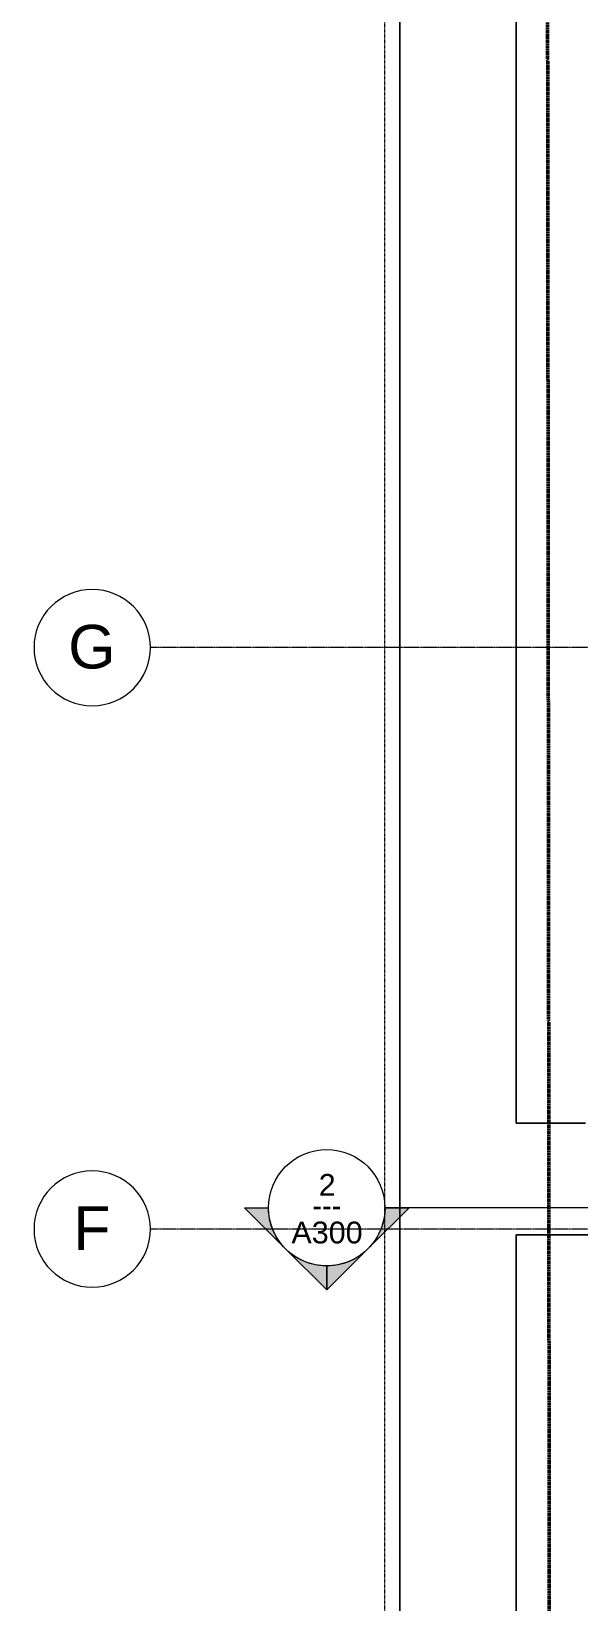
# Model space of a CAD drawing. Header units: inches. Extents: x -4254 to -1719, y 9514 to 12654.
# Drawn here: x -4254 to -3972, y 9975 to 10785 of the extents above; entities that cross this region are included whole.
import ezdxf

# ---------------------------------------------------------------- set-up
doc = ezdxf.new("R2010")
doc.units = ezdxf.units.IN
doc.header["$MEASUREMENT"] = 0
for name, pattern in [('Aligning Line 1_8_', [0.25, 0.125, -0.125]), ('Double Dash 3_8_', [1, 0.375, -0.125, 0.125, -0.125, 0.125, -0.125]), ('Grid Line 1_2_', [0.875, 0.5, -0.125, 0.125, -0.125])]:
    doc.linetypes.add(name, pattern=pattern)
for name, color, linetype, lineweight in [('0-1', 7, 'Continuous', 5), ('C-PROP-LINE', 91, 'Double Dash 3_8_', 50), ('C-TOPO', 7, 'Continuous', 9), ('G-ANNO-SYMB-1', 147, 'Aligning Line 1_8_', 9), ('G-ANNO-SYMB-2', 111, 'Continuous', 9), ('S-GRID-1', 1, 'Grid Line 1_2_', 9), ('S-GRID-IDEN', 1, 'Continuous', 9)]:
    doc.layers.add(name, color=color, linetype=linetype, lineweight=lineweight)
doc.styles.add('Arial', font='arial.ttf', dxfattribs={"height": 11.25})
doc.styles.add('Arial_1', font='arial.ttf', dxfattribs={"height": 22.5})
doc.styles.add('Century Gothic_1', font='ufonts.com_century-gothic.ttf', dxfattribs={"height": 11.25})

# ---------------------------------------------------------------- blocks, each defined once
blk = doc.blocks.new('CTR  - Topography_rvt-1-FLOOR PLAN - ROOF')
at = {"layer": 'C-TOPO'}
for p, q in [((-4064.23, 10627.86), (-4064.23, 10832.08)), ((-4064.23, 10832.08), (-4064.23, 10627.86)), ((-4004.23, 10816.99), (-4004.23, 10711.75)), ((-4004.23, 10711.75), (-4004.23, 10816.99)), ((-4004.23, 10711.75), (-4004.23, 10652.43)), ((-4004.23, 10652.43), (-4004.23, 10711.75)), ((-4004.23, 10652.43), (-4004.23, 10594.89)), ((-4004.23, 10594.89), (-4004.23, 10652.43)), ((-4064.23, 10599.04), (-4064.23, 10627.86)), ((-4064.23, 10627.86), (-4064.23, 10599.04)), ((-4064.23, 10571.08), (-4064.23, 10599.04)), ((-4064.23, 10599.04), (-4064.23, 10571.08)), ((-4004.23, 10594.89), (-4004.23, 10531.34)), ((-4004.23, 10531.34), (-4004.23, 10594.89)), ((-4064.23, 10540.2), (-4064.23, 10571.08)), ((-4064.23, 10571.08), (-4064.23, 10540.2)), ((-4064.23, 10515.41), (-4064.23, 10540.2)), ((-4064.23, 10540.2), (-4064.23, 10515.41)), ((-4004.23, 10531.34), (-4004.23, 10480.32)), ((-4004.23, 10480.32), (-4004.23, 10531.34)), ((-4064.23, 10496.88), (-4064.23, 10515.41)), ((-4064.23, 10515.41), (-4064.23, 10496.88)), ((-4064.23, 10462.74), (-4064.23, 10496.88)), ((-4064.23, 10496.88), (-4064.23, 10462.74)), ((-4004.23, 10480.32), (-4004.23, 10442.17)), ((-4004.23, 10442.17), (-4004.23, 10480.32)), ((-4064.23, 10369.02), (-4064.23, 10462.74)), ((-4064.23, 10462.74), (-4064.23, 10369.02)), ((-4004.23, 10442.17), (-4004.23, 10371.92)), ((-4004.23, 10371.92), (-4004.23, 10442.17)), ((-4004.23, 10371.92), (-4004.23, 10221.79)), ((-4004.23, 10221.79), (-4004.23, 10371.92)), ((-4064.23, 10077.57), (-4064.23, 10369.02)), ((-4064.23, 10369.02), (-4064.23, 10077.57)), ((-4004.23, 10221.79), (-3968.53, 10221.79)), ((-3968.53, 10221.79), (-4004.23, 10221.79)), ((-3999.55, 10164.19), (-4004.23, 10164.19)), ((-4004.23, 10164.19), (-4004.23, 10100.32)), ((-4004.23, 10100.32), (-4004.23, 10164.19)), ((-4004.23, 10164.19), (-3999.55, 10164.19)), ((-3975.42, 10164.19), (-3999.55, 10164.19)), ((-3999.55, 10164.19), (-3975.42, 10164.19)), ((-3964.85, 10164.19), (-3975.42, 10164.19)), ((-3975.42, 10164.19), (-3964.85, 10164.19)), ((-4004.23, 10100.32), (-4004.23, 10085.39)), ((-4004.23, 10085.39), (-4004.23, 10100.32)), ((-4004.23, 10085.39), (-4004.23, 9967.28)), ((-4004.23, 9967.28), (-4004.23, 10085.39)), ((-4064.23, 10022.25), (-4064.23, 10077.57)), ((-4064.23, 10077.57), (-4064.23, 10022.25)), ((-4064.23, 9940.65), (-4064.23, 10022.25)), ((-4064.23, 10022.25), (-4064.23, 9940.65))]:
    blk.add_line(p, q, dxfattribs=at)
blk = doc.blocks.new('CTR - 1st Phase - Common Walls_rvt-1-FLOOR PLAN - ROOF')
at = {"layer": 'G-ANNO-SYMB-1'}
blk.add_line((-4071.96, 9706.24), (-4071.96, 12461.73), dxfattribs=at)
blk = doc.blocks.new('CTR - 1st Phase -Stairs _ Elevators_rvt-1-FLOOR PLAN - ROOF')
at = {"layer": 'G-ANNO-SYMB-1'}
blk.add_line((-4071.96, 9706.24), (-4071.96, 12461.73), dxfattribs=at)
blk = doc.blocks.new('Family - ___-1878357-FLOOR PLAN - ROOF')
at = {"layer": 'C-PROP-LINE'}
blk.add_line((-3989.61, 12268.69), (-3987.01, 9767.34), dxfattribs=at)
blk = doc.blocks.new('Section - Section Head - Filled-22785-FLOOR PLAN - ROOF')
at = {"layer": 'G-ANNO-SYMB-2'}
h = blk.add_hatch(color=256, dxfattribs=at)
edge = h.paths.add_edge_path(flags=0)
edge.add_line((-0.4268, 0.1768), (-0.25, 0.3536))
edge.add_line((-0.25, 0.3536), (-0.25, 0.25))
edge.add_arc((-0.25, 0), 0.25, 90, 135)
h = blk.add_hatch(color=256, dxfattribs=at)
edge = h.paths.add_edge_path(flags=0)
edge.add_arc((-0.25, 0), 0.25, 45, 90)
edge.add_line((-0.25, 0.25), (-0.25, 0.3536))
edge.add_line((-0.25, 0.3536), (-0.0732, 0.1768))
h = blk.add_hatch(color=256, dxfattribs=at)
edge = h.paths.add_edge_path(flags=0)
edge.add_arc((-0.25, 0), 0.2503, 137.9216, 180)
edge.add_line((-0.5003, 0), (-0.6036, 0))
edge.add_line((-0.6036, 0), (-0.4358, 0.1678))
h = blk.add_hatch(color=256, dxfattribs=at)
edge = h.paths.add_edge_path(flags=0)
edge.add_line((-0.0642, 0.1678), (0.1036, 0))
edge.add_line((0.1036, 0), (0.0003, 0))
edge.add_arc((-0.25, 0), 0.2503, 0, 42.0784)
for p, q in [((-0.25, 0.3536), (-0.4268, 0.1768)), ((-0.25, 0.25), (-0.25, 0.3536)), ((-0.0732, 0.1768), (-0.25, 0.3536)), ((-0.25, 0.3536), (-0.25, 0.25)), ((-0.4358, 0.1678), (-0.6036, 0)), ((0.1036, 0), (-0.0642, 0.1678)), ((-0.6036, 0), (-0.5003, 0)), ((0.0003, 0), (0.1036, 0))]:
    blk.add_line(p, q, dxfattribs=at)
for centre, radius, start, end in [((-0.2503, 0), 0.25, 360, 180), ((-0.25, 0), 0.25, 90, 135), ((-0.25, 0), 0.25, 45, 90), ((-0.25, 0), 0.2503, 137.9216, 180), ((-0.25, 0), 0.2503, 0, 42.0784), ((-0.2503, 0), 0.25, 180, 360)]:
    blk.add_arc(centre, radius, start, end, dxfattribs=at)
blk = doc.blocks.new('Grid - Grid Head - Circle-50561-FLOOR PLAN - ROOF')
at = {"layer": 'S-GRID-IDEN'}
for start, end in [(360, 180), (180, 360)]:
    blk.add_arc((0, 0), 0.25, start, end, dxfattribs=at)

msp = doc.modelspace()

# ---------------------------------------------------------------- linework, layer by layer
at = {"layer": 'G-ANNO-SYMB-2'}
msp.add_line((-1790.96, 10178.19), (-4071.96, 10178.19), dxfattribs=at)
at = {"layer": 'S-GRID-1'}
for p, q in [((-1790.02, 10467.19), (-4192.9, 10467.19)), ((-1790.02, 10167.19), (-4192.9, 10167.19))]:
    msp.add_line(p, q, dxfattribs=at)

# ---------------------------------------------------------------- block references
at = {"layer": '0-1'}
for name in ['CTR  - Topography_rvt-1-FLOOR PLAN - ROOF', 'CTR - 1st Phase - Common Walls_rvt-1-FLOOR PLAN - ROOF', 'CTR - 1st Phase -Stairs _ Elevators_rvt-1-FLOOR PLAN - ROOF']:
    msp.add_blockref(name, (0, 0), dxfattribs=at)
at = {"layer": 'C-PROP-LINE'}
msp.add_blockref('Family - ___-1878357-FLOOR PLAN - ROOF', (0, 0), dxfattribs=at)
at = {"layer": 'G-ANNO-SYMB-2', "extrusion": (0, 0, -1), "xscale": 120, "yscale": 120, "zscale": 120, "rotation": 180}
msp.add_blockref('Section - Section Head - Filled-22785-FLOOR PLAN - ROOF', (4071.96, 10178.19), dxfattribs=at)
at = {"layer": 'S-GRID-IDEN', "xscale": 120, "yscale": 120, "zscale": 120, "rotation": 89.99999999999987}
for p in [(-4222.9, 10467.19), (-4222.9, 10167.19)]:
    msp.add_blockref('Grid - Grid Head - Circle-50561-FLOOR PLAN - ROOF', p, dxfattribs=at)

# ---------------------------------------------------------------- texts
at = {"layer": 'G-ANNO-SYMB-2', "char_height": 11.25, "attachment_point": 1}
for s, insert, width, style in [('2', (-4106.12, 10195.58), 10.605, 'Arial'), ('---', (-4109.43, 10184.94), 19.3162, 'Century Gothic_1'), ('A300', (-4120.17, 10171.03), 44.6925, 'Arial')]:
    msp.add_mtext(s, dxfattribs=dict(at, insert=insert, width=width, style=style))
at = {"layer": 'S-GRID-IDEN', "char_height": 22.5, "attachment_point": 1, "style": 'Arial_1'}
for s, insert, width in [('G', (-4235.28, 10478.92), 29.9212), ('F', (-4232.63, 10178.92), 23.4825)]:
    msp.add_mtext(s, dxfattribs=dict(at, insert=insert, width=width))

doc.saveas('drawing.dxf')
